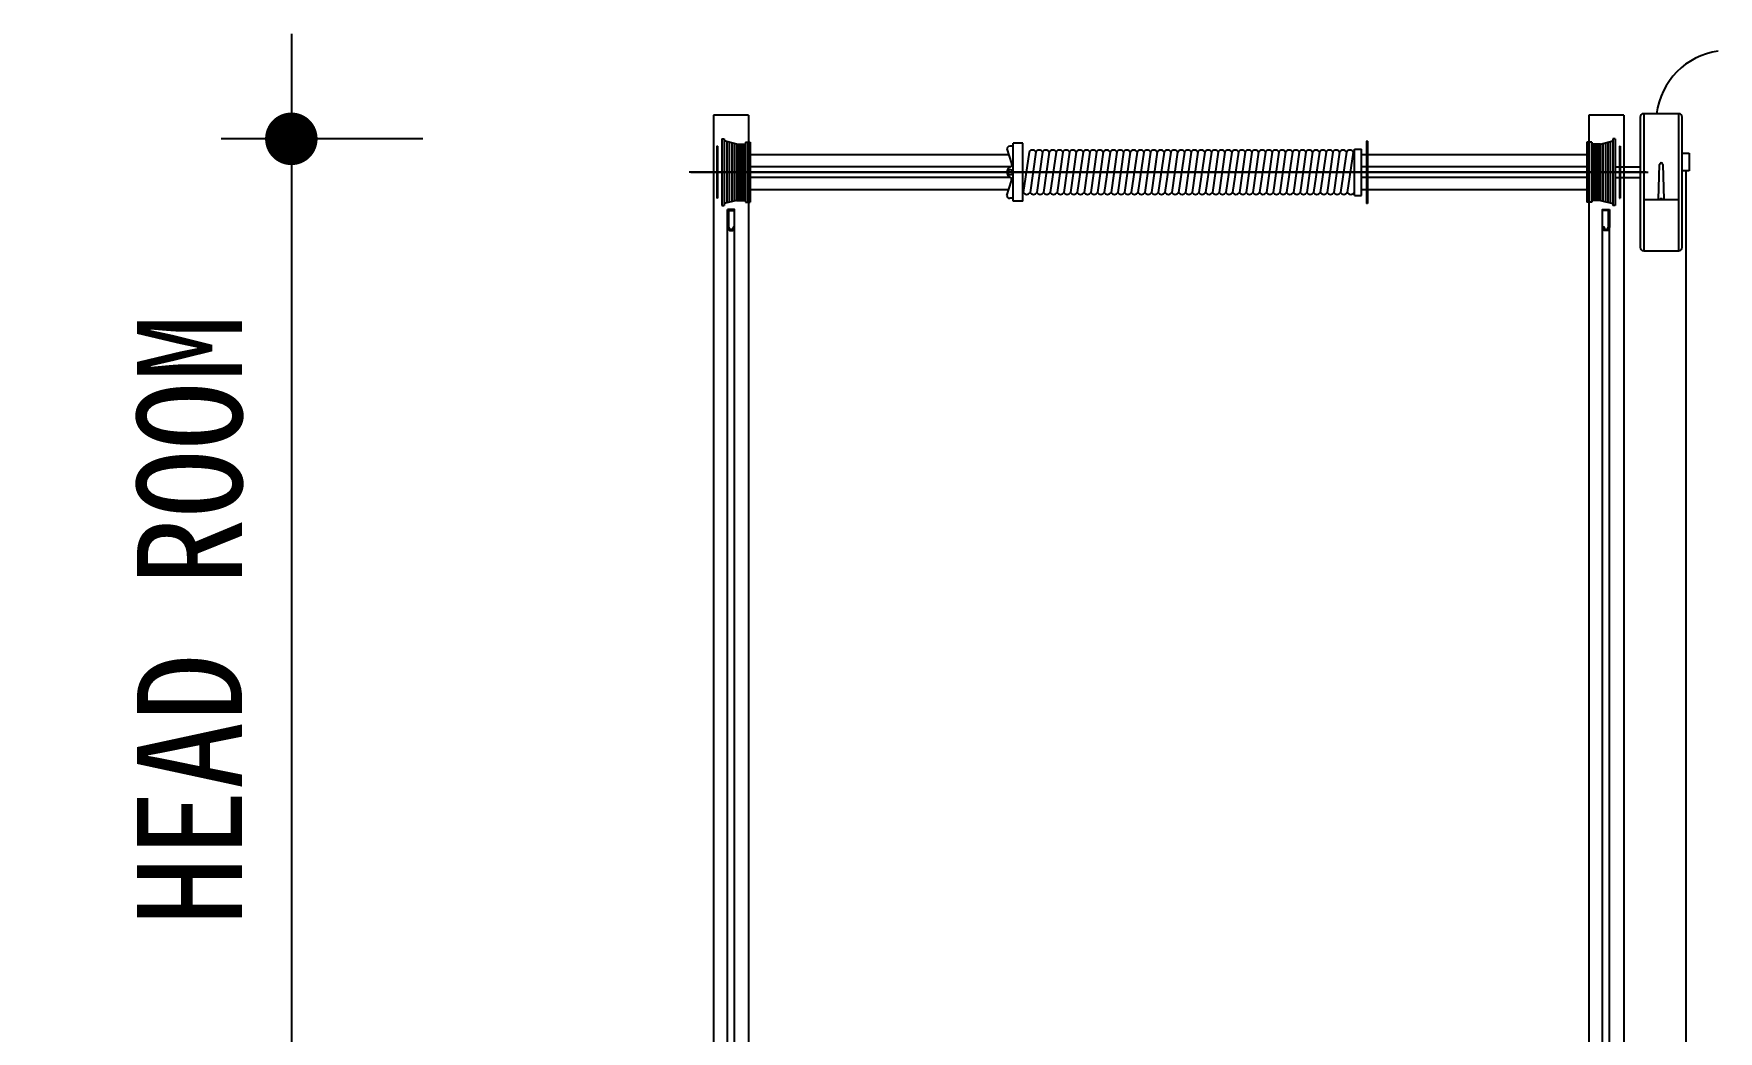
# Model space of a CAD drawing. Header units: millimetres. Extents: x 34479 to 326239, y 111570 to 168880.
# Drawn here: x 165821 to 168227, y 164900 to 166324 of the extents above; entities that cross this region are included whole.
import ezdxf

# ---------------------------------------------------------------- set-up
doc = ezdxf.new("R2010")
doc.units = ezdxf.units.MM
doc.header["$LTSCALE"] = 100
doc.header["$MEASUREMENT"] = 0
doc.header["$PDSIZE"] = -10
doc.layers.get('0').update_dxf_attribs({"linetype": 'CONTINUOUS'})
doc.layers.get('Defpoints').update_dxf_attribs({"color": 153, "linetype": 'CONTINUOUS'})
for name, color, linetype in [('A-DIMS', 7, 'CONTINUOUS'), ('OHD Frame', 2, 'CONTINUOUS'), ('OHD Track', 4, 'CONTINUOUS')]:
    doc.layers.add(name, color=color, linetype=linetype)
doc.styles.add('HY울릉도L', font='')
doc.styles.add('돋움체', font='')
doc.styles.get('HY울릉도L').set_extended_font_data('HYwulM')
doc.styles.get('돋움체').set_extended_font_data('DotumChe')
doc.dimstyles.new('CDIM', dxfattribs={"dimtxt": 3, "dimasz": 1.5, "dimexe": 2, "dimexo": 1, "dimgap": 1, "dimtad": 1, "dimdec": 0, "dimrnd": 0.5, "dimzin": 0, "dimdsep": 32, "dimlunit": 6, "dimtxsty": 'HY울릉도L', "dimblk1": '_CIDOT', "dimblk2": '_CIDOT', "dimsah": 1, "dimcen": 5.5, "dimclrd": 2, "dimclre": 2, "dimclrt": 7, "dimadec": 0, "dimazin": 0, "dimtfac": 1, "dimtdec": 0, "dimtix": 1, "dimtmove": 2, "dimatfit": 1, "dimldrblk": '_CIDOT', "dimfxl": 1, "dimtolj": 1, "dimtzin": 0, "dimlwd": -1, "dimarcsym": 0})

# ---------------------------------------------------------------- blocks, each defined once
blk = doc.blocks.new('_CIDOT')
at = {"color": 0, "linetype": 'ByBlock'}
blk.add_line((2, 0), (-1, 0), dxfattribs=at)
at = {"color": 0, "linetype": 'ByBlock', "const_width": 0.5}
blk.add_lwpolyline([(-0.25, 0, 1), (0.25, 0, 1)], format="xyb", close=True, dxfattribs=at)
blk = doc.blocks.new('*D211')
at = {"layer": 'A-DIMS', "lineweight": -2, "transparency": 16777216}
for p, q in [((166377.1, 166174), (166089.3, 166174)), ((166377.1, 164720.1), (166089.3, 164720.1))]:
    blk.add_line(p, q, dxfattribs=at)
at = {"layer": 'A-DIMS', "transparency": 16777216}
blk.add_line((166189.3, 166099), (166189.3, 164795.1), dxfattribs=at)
at = {"layer": 'Defpoints', "color": 0, "transparency": 16777216}
for p in [(166427.1, 166174, -289.5), (166189.3, 164720.1), (166427.1, 164720.1, -289.5)]:
    blk.add_point(p, dxfattribs=at)
at = {"layer": 'A-DIMS', "transparency": 16777216, "xscale": 75, "yscale": 75, "zscale": 75}
for p, rotation in [((166189.3, 166174), 90), ((166189.3, 164720.1), 270)]:
    blk.add_blockref('_CIDOT', p, dxfattribs=dict(at, rotation=rotation))
at = {"layer": 'A-DIMS', "color": 3, "transparency": 16777216, "insert": (166045.1, 165487.9), "char_height": 150, "attachment_point": 5, "rotation": 90, "style": '돋움체'}
blk.add_mtext('\\A1;HEAD ROOM', dxfattribs=at)

msp = doc.modelspace()

# ---------------------------------------------------------------- linework, layer by layer
at = {"color": 0}
for p, q in [((168115.44, 166204.9, 0), (168115.44, 166019.4, 0)), ((168170.44, 166209.9, 0), (168120.44, 166209.9, 0)), ((168120.44, 166209.9, 0), (168120.44, 166014.4, 0)), ((168170.44, 166014.4, 0), (168170.44, 166209.9, 0)), ((168175.44, 166019.4, 0), (168175.44, 166204.9, 0)), ((168141.69, 166087.4, 0), (168143.19, 166137.4, 0)), ((168147.69, 166137.4, 0), (168149.19, 166087.4, 0)), ((168175.44, 166153.5, 0), (168185.44, 166153.5, 0)), ((168185.44, 166153.5, 0), (168185.44, 166128.5, 0)), ((168185.44, 166128.5, 0), (168175.44, 166128.5, 0)), ((168180.44, 166128.5, 0), (168180.44, 164327.56, 0)), ((168120.44, 166087.4, 0), (168170.44, 166087.4, 0)), ((168144.19, 166087.4, 0), (168144.19, 166088.83, 0)), ((168144.19, 166088.83, 0), (168146.69, 166088.83, 0)), ((168146.69, 166087.4, 0), (168146.69, 166088.83, 0)), ((168120.44, 166014.4, 0), (168170.44, 166014.4, 0))]:
    msp.add_line(p, q, dxfattribs=at)
for p, q in [((166796.86, 166163.42, 0), (166796.86, 166089.25, 0)), ((166797.98, 166163.42, 0), (166796.86, 166163.42, 0)), ((166797.98, 166163.42, 0), (166797.98, 166089.25, 0)), ((167724.48, 166170.83), (167724.48, 166081.83)), ((167725.83, 166170.83), (167724.48, 166170.83)), ((167725.83, 166170.83), (167725.83, 166081.83)), ((168085.9, 166163.42, 0), (168085.9, 166089.25, 0)), ((168085.9, 166163.42, 0), (168087.02, 166163.42, 0)), ((168087.02, 166163.42, 0), (168087.02, 166089.25, 0)), ((167213.63, 166151.34, 0), (166841.94, 166151.34, 0)), ((167724.48, 166151.34, 0), (167717.38, 166151.34, 0)), ((168041.94, 166151.34, 0), (167725.83, 166151.34, 0)), ((166797.98, 166089.25, 0), (166796.86, 166089.25, 0)), ((167213.63, 166101.34, 0), (166841.94, 166101.34, 0)), ((167724.48, 166101.34, 0), (167717.38, 166101.34, 0)), ((168041.94, 166101.34, 0), (167725.83, 166101.34, 0)), ((168085.9, 166089.25, 0), (168087.02, 166089.25, 0)), ((167725.83, 166081.83), (167724.48, 166081.83))]:
    msp.add_line(p, q)
at = {"color": 1, "linetype": 'Continuous'}
for p, q in [((166803.96, 166174, 0), (166803.96, 166078.67, 0)), ((166807.46, 166174, 0), (166807.46, 166078.67, 0)), ((166825.21, 166166.59, 0), (166807.46, 166171, 0)), ((166825.21, 166166.59, 0), (166825.21, 166086.09, 0)), ((166837.61, 166169.13, 0), (166837.61, 166083.54, 0)), ((166841.11, 166169.13, 0), (166841.11, 166083.54, 0)), ((166844.61, 166169.13, 0), (166844.61, 166083.54, 0)), ((168039.26, 166169.13, 0), (168039.26, 166083.54, 0)), ((168042.76, 166169.13, 0), (168042.76, 166083.54, 0)), ((168046.26, 166169.13, 0), (168046.26, 166083.54, 0)), ((168058.67, 166166.59, 0), (168076.42, 166171, 0)), ((168058.67, 166166.59, 0), (168058.67, 166086.09, 0)), ((168076.42, 166174, 0), (168076.42, 166078.67, 0)), ((168079.92, 166174, 0), (168079.92, 166078.67, 0)), ((166825.21, 166086.09, 0), (166807.46, 166081.67, 0)), ((168058.67, 166086.09, 0), (168076.42, 166081.67, 0))]:
    msp.add_line(p, q, dxfattribs=at)
at = {"color": 1}
for p, q in [((166803.96, 166174, 0), (166807.46, 166174, 0)), ((166825.21, 166166.59, 0), (166837.61, 166166.59, 0)), ((166837.61, 166169.13, 0), (166844.61, 166169.13, 0)), ((168046.26, 166169.13, 0), (168039.26, 166169.13, 0)), ((168058.67, 166166.59, 0), (168046.26, 166166.59, 0)), ((168079.92, 166174, 0), (168076.42, 166174, 0)), ((166825.21, 166086.09, 0), (166837.61, 166086.09, 0)), ((166837.61, 166083.54, 0), (166844.61, 166083.54, 0)), ((168046.26, 166083.54, 0), (168039.26, 166083.54, 0)), ((168058.67, 166086.09, 0), (168046.26, 166086.09, 0)), ((166803.96, 166078.67, 0), (166807.46, 166078.67, 0)), ((168079.92, 166078.67, 0), (168076.42, 166078.67, 0))]:
    msp.add_line(p, q, dxfattribs=at)
at = {"color": 8, "linetype": 'Continuous'}
for p, q in [((166811.21, 166170.07, 0), (166811.21, 166082.6, 0)), ((166814.71, 166169.2, 0), (166814.71, 166083.47, 0)), ((166818.21, 166168.33, 0), (166818.21, 166084.34, 0)), ((166821.71, 166167.46, 0), (166821.71, 166085.21, 0)), ((166827.49, 166166.59, 0), (166827.49, 166086.09, 0)), ((166829.94, 166166.59, 0), (166829.94, 166086.09, 0)), ((166832.39, 166166.59, 0), (166832.39, 166086.09, 0)), ((166834.84, 166166.59, 0), (166834.84, 166086.09, 0)), ((168049.04, 166166.59, 0), (168049.04, 166086.09, 0)), ((168051.49, 166166.59, 0), (168051.49, 166086.09, 0)), ((168053.94, 166166.59, 0), (168053.94, 166086.09, 0)), ((168056.39, 166166.59, 0), (168056.39, 166086.09, 0)), ((168062.17, 166167.46, 0), (168062.17, 166085.21, 0)), ((168065.67, 166168.33, 0), (168065.67, 166084.34, 0)), ((168069.17, 166169.2, 0), (168069.17, 166083.47, 0)), ((168072.67, 166170.07, 0), (168072.67, 166082.6, 0))]:
    msp.add_line(p, q, dxfattribs=at)
at = {"color": 3}
for p, q in [((167211.11, 166159.53), (167217.54, 166138.61)), ((167219.98, 166163.52), (167215.09, 166163.52)), ((167219.98, 166084.85), (167219.98, 166167.82)), ((167233.97, 166167.82), (167219.98, 166167.82)), ((167233.97, 166084.85), (167233.97, 166167.82)), ((167242.79, 166155.08), (167234.52, 166097.58)), ((167252.43, 166155.08), (167244.15, 166097.58)), ((167262.06, 166155.08), (167253.79, 166097.58)), ((167271.7, 166155.08), (167263.42, 166097.58)), ((167281.33, 166155.08), (167273.05, 166097.58)), ((167290.97, 166155.08), (167282.69, 166097.58)), ((167300.6, 166155.08), (167292.32, 166097.58)), ((167310.24, 166155.08), (167301.96, 166097.58)), ((167319.87, 166155.08), (167311.59, 166097.58)), ((167329.5, 166155.08), (167321.23, 166097.58)), ((167339.14, 166155.08), (167330.86, 166097.58)), ((167348.77, 166155.08), (167340.5, 166097.58)), ((167358.41, 166155.08), (167350.13, 166097.58)), ((167368.04, 166155.08), (167359.77, 166097.58)), ((167377.68, 166155.08), (167369.4, 166097.58)), ((167387.31, 166155.08), (167379.03, 166097.58)), ((167396.95, 166155.08), (167388.67, 166097.58)), ((167406.58, 166155.08), (167398.3, 166097.58)), ((167416.21, 166155.08), (167407.94, 166097.58)), ((167425.85, 166155.08), (167417.57, 166097.58)), ((167435.48, 166155.08), (167427.21, 166097.58)), ((167445.12, 166155.08), (167436.84, 166097.58)), ((167454.75, 166155.08), (167446.48, 166097.58)), ((167464.65, 166155.08), (167456.37, 166097.58)), ((167474.28, 166155.08), (167466, 166097.58)), ((167483.92, 166155.08), (167475.64, 166097.58)), ((167493.55, 166155.08), (167485.27, 166097.58)), ((167503.18, 166155.08), (167494.91, 166097.58)), ((167512.82, 166155.08), (167504.54, 166097.58)), ((167522.45, 166155.08), (167514.18, 166097.58)), ((167532.09, 166155.08), (167523.81, 166097.58)), ((167541.72, 166155.08), (167533.44, 166097.58)), ((167551.36, 166155.08), (167543.08, 166097.58)), ((167560.99, 166155.08), (167552.71, 166097.58)), ((167570.63, 166155.08), (167562.35, 166097.58)), ((167580.26, 166155.08), (167571.98, 166097.58)), ((167589.89, 166155.08), (167581.62, 166097.58)), ((167599.53, 166155.08), (167591.25, 166097.58)), ((167609.16, 166155.08), (167600.89, 166097.58)), ((167618.8, 166155.08), (167610.52, 166097.58)), ((167628.43, 166155.08), (167620.16, 166097.58)), ((167638.07, 166155.08), (167629.79, 166097.58)), ((167647.7, 166155.08), (167639.42, 166097.58)), ((167657.34, 166155.08), (167649.06, 166097.58)), ((167666.97, 166155.08), (167658.69, 166097.58)), ((167676.6, 166155.08), (167668.33, 166097.58)), ((167686.24, 166155.08), (167677.96, 166097.58)), ((167695.87, 166155.08), (167687.6, 166097.58)), ((167705.51, 166155.08), (167697.23, 166097.58)), ((167707.65, 166093.29), (167707.65, 166159.37)), ((167707.65, 166159.37), (167717.38, 166159.37)), ((167717.38, 166093.29), (167717.38, 166159.37)), ((167217.54, 166138.61), (167217.54, 166134.86)), ((167211.11, 166093.13), (167217.54, 166114.05)), ((167217.54, 166114.05), (167217.54, 166117.8)), ((167219.98, 166089.14), (167215.09, 166089.14)), ((167233.97, 166084.85), (167219.98, 166084.85)), ((167707.65, 166093.29), (167717.38, 166093.29))]:
    msp.add_line(p, q, dxfattribs=at)
at = {"color": 2}
for p, q in [((167215.5, 166133.99, 0), (166841.94, 166133.99, 0)), ((167724.48, 166133.99, 0), (167717.38, 166133.99, 0)), ((168041.94, 166133.99, 0), (167725.83, 166133.99, 0)), ((168079.92, 166133.99, 0), (168085.9, 166133.99, 0)), ((168087.02, 166133.99, 0), (168115.44, 166133.99, 0)), ((167215.49, 166118.68, 0), (166841.94, 166118.68, 0)), ((167724.48, 166118.68, 0), (167717.38, 166118.68, 0)), ((168041.94, 166118.68, 0), (167725.83, 166118.68, 0)), ((168079.92, 166118.68, 0), (168085.9, 166118.68, 0)), ((168087.02, 166118.68, 0), (168115.44, 166118.68, 0))]:
    msp.add_line(p, q, dxfattribs=at)
at = {"color": 8}
for p, q in [((168124.11, 166126.34, 0), (166757.2, 166126.34, 0)), ((166759.77, 166126.34, 0), (168126.68, 166126.34, 0))]:
    msp.add_line(p, q, dxfattribs=at)
at = {"color": 3}
msp.add_circle((167216.05, 166126.33), 3.9, dxfattribs=at)
at = {"color": 1}
msp.add_arc((168241.07, 166197.3, 0), 102.9, 97.8663, 172.96485, dxfattribs=at)
at = {"color": 0}
for centre, radius, start, end in [((168120.44, 166204.9, 0), 5, 90, 180), ((168170.44, 166204.9, 0), 5, 0, 90), ((168145.46, 166137.47, 0), 2.23, 358.28164, 181.71836), ((168120.44, 166019.4, 0), 5, 180, 270), ((168170.44, 166019.4, 0), 5, 270, 0)]:
    msp.add_arc(centre, radius, start, end, dxfattribs=at)
at = {"color": 3}
for centre, radius, start, end in [((167215.53, 166159.09), 4.45, 95.75821, 174.36248), ((167247.61, 166152.68), 5.38, 26.49712, 153.50288), ((167257.25, 166152.68), 5.38, 26.49712, 153.50288), ((167266.88, 166152.68), 5.38, 26.49712, 153.50288), ((167276.51, 166152.68), 5.38, 26.49712, 153.50288), ((167286.15, 166152.68), 5.38, 26.49712, 153.50288), ((167295.78, 166152.68), 5.38, 26.49712, 153.50288), ((167305.42, 166152.68), 5.38, 26.49712, 153.50288), ((167315.05, 166152.68), 5.38, 26.49712, 153.50288), ((167324.69, 166152.68), 5.38, 26.49712, 153.50288), ((167334.32, 166152.68), 5.38, 26.49712, 153.50288), ((167343.96, 166152.68), 5.38, 26.49712, 153.50288), ((167353.59, 166152.68), 5.38, 26.49712, 153.50288), ((167363.22, 166152.68), 5.38, 26.49712, 153.50288), ((167372.86, 166152.68), 5.38, 26.49712, 153.50288), ((167382.49, 166152.68), 5.38, 26.49712, 153.50288), ((167392.13, 166152.68), 5.38, 26.49712, 153.50288), ((167401.76, 166152.68), 5.38, 26.49712, 153.50288), ((167411.4, 166152.68), 5.38, 26.49712, 153.50288), ((167421.03, 166152.68), 5.38, 26.49712, 153.50288), ((167430.67, 166152.68), 5.38, 26.49712, 153.50288), ((167440.3, 166152.68), 5.38, 26.49712, 153.50288), ((167449.93, 166152.68), 5.38, 26.49712, 153.50288), ((167459.83, 166152.68), 5.38, 26.49712, 153.50288), ((167469.46, 166152.68), 5.38, 26.49712, 153.50288), ((167479.1, 166152.68), 5.38, 26.49712, 153.50288), ((167488.73, 166152.68), 5.38, 26.49712, 153.50288), ((167498.37, 166152.68), 5.38, 26.49712, 153.50288), ((167508, 166152.68), 5.38, 26.49712, 153.50288), ((167517.64, 166152.68), 5.38, 26.49712, 153.50288), ((167527.27, 166152.68), 5.38, 26.49712, 153.50288), ((167536.9, 166152.68), 5.38, 26.49712, 153.50288), ((167546.54, 166152.68), 5.38, 26.49712, 153.50288), ((167556.17, 166152.68), 5.38, 26.49712, 153.50288), ((167565.81, 166152.68), 5.38, 26.49712, 153.50288), ((167575.44, 166152.68), 5.38, 26.49712, 153.50288), ((167585.08, 166152.68), 5.38, 26.49712, 153.50288), ((167594.71, 166152.68), 5.38, 26.49712, 153.50288), ((167604.35, 166152.68), 5.38, 26.49712, 153.50288), ((167613.98, 166152.68), 5.38, 26.49712, 153.50288), ((167623.61, 166152.68), 5.38, 26.49712, 153.50288), ((167633.25, 166152.68), 5.38, 26.49712, 153.50288), ((167642.88, 166152.68), 5.38, 26.49712, 153.50288), ((167652.52, 166152.68), 5.38, 26.49712, 153.50288), ((167662.15, 166152.68), 5.38, 26.49712, 153.50288), ((167671.79, 166152.68), 5.38, 26.49712, 153.50288), ((167681.42, 166152.68), 5.38, 26.49712, 153.50288), ((167691.06, 166152.68), 5.38, 26.49712, 153.50288), ((167700.69, 166152.68), 5.38, 26.49712, 153.50288), ((167219.98, 166126.33), 8.87, 90, 270), ((167215.53, 166093.57), 4.45, 185.63752, 264.24179), ((167239.33, 166099.98), 5.38, 206.49712, 333.50288), ((167248.97, 166099.98), 5.38, 206.49712, 333.50288), ((167258.6, 166099.98), 5.38, 206.49712, 333.50288), ((167268.24, 166099.98), 5.38, 206.49712, 333.50288), ((167277.87, 166099.98), 5.38, 206.49712, 333.50288), ((167287.51, 166099.98), 5.38, 206.49712, 333.50288), ((167297.14, 166099.98), 5.38, 206.49712, 333.50288), ((167306.78, 166099.98), 5.38, 206.49712, 333.50288), ((167316.41, 166099.98), 5.38, 206.49712, 333.50288), ((167326.04, 166099.98), 5.38, 206.49712, 333.50288), ((167335.68, 166099.98), 5.38, 206.49712, 333.50288), ((167345.31, 166099.98), 5.38, 206.49712, 333.50288), ((167354.95, 166099.98), 5.38, 206.49712, 333.50288), ((167364.58, 166099.98), 5.38, 206.49712, 333.50288), ((167374.22, 166099.98), 5.38, 206.49712, 333.50288), ((167383.85, 166099.98), 5.38, 206.49712, 333.50288), ((167393.49, 166099.98), 5.38, 206.49712, 333.50288), ((167403.12, 166099.98), 5.38, 206.49712, 333.50288), ((167412.75, 166099.98), 5.38, 206.49712, 333.50288), ((167422.39, 166099.98), 5.38, 206.49712, 333.50288), ((167432.02, 166099.98), 5.38, 206.49712, 333.50288), ((167441.66, 166099.98), 5.38, 206.49712, 333.50288), ((167451.55, 166099.98), 5.38, 206.49712, 333.50288), ((167461.19, 166099.98), 5.38, 206.49712, 333.50288), ((167470.82, 166099.98), 5.38, 206.49712, 333.50288), ((167480.46, 166099.98), 5.38, 206.49712, 333.50288), ((167490.09, 166099.98), 5.38, 206.49712, 333.50288), ((167499.72, 166099.98), 5.38, 206.49712, 333.50288), ((167509.36, 166099.98), 5.38, 206.49712, 333.50288), ((167518.99, 166099.98), 5.38, 206.49712, 333.50288), ((167528.63, 166099.98), 5.38, 206.49712, 333.50288), ((167538.26, 166099.98), 5.38, 206.49712, 333.50288), ((167547.9, 166099.98), 5.38, 206.49712, 333.50288), ((167557.53, 166099.98), 5.38, 206.49712, 333.50288), ((167567.17, 166099.98), 5.38, 206.49712, 333.50288), ((167576.8, 166099.98), 5.38, 206.49712, 333.50288), ((167586.43, 166099.98), 5.38, 206.49712, 333.50288), ((167596.07, 166099.98), 5.38, 206.49712, 333.50288), ((167605.7, 166099.98), 5.38, 206.49712, 333.50288), ((167615.34, 166099.98), 5.38, 206.49712, 333.50288), ((167624.97, 166099.98), 5.38, 206.49712, 333.50288), ((167634.61, 166099.98), 5.38, 206.49712, 333.50288), ((167644.24, 166099.98), 5.38, 206.49712, 333.50288), ((167653.88, 166099.98), 5.38, 206.49712, 333.50288), ((167663.51, 166099.98), 5.38, 206.49712, 333.50288), ((167673.14, 166099.98), 5.38, 206.49712, 333.50288), ((167682.78, 166099.98), 5.38, 206.49712, 333.50288), ((167692.41, 166099.98), 5.38, 206.49712, 333.50288), ((167702.05, 166099.98), 5.38, 206.49712, 333.50288)]:
    msp.add_arc(centre, radius, start, end, dxfattribs=at)
at = {"layer": 'OHD Frame'}
for p, q in [((166791.94, 166207.59, 0), (166791.94, 163432.59, 0)), ((166841.94, 166207.59, 0), (166841.94, 164720.09, 0)), ((168041.94, 166207.59, 0), (168041.94, 164720.09, 0)), ((168091.94, 166207.59, 0), (168041.94, 166207.59, 0)), ((168091.94, 166207.59, 0), (168091.94, 163432.59, 0))]:
    msp.add_line(p, q, dxfattribs=at)
at = {"layer": 'OHD Frame', "ltscale": 100}
msp.add_line((166841.94, 166207.59, 0), (166791.94, 166207.59, 0), dxfattribs=at)
at = {"layer": 'OHD Track'}
for p, q in [((166812.29, 163432.59, 0), (166812.29, 166073.25, 0)), ((166822.29, 163432.59, 0), (166822.29, 166073.25, 0)), ((168061.59, 163432.59, 0), (168061.59, 166073.25, 0)), ((168071.59, 163432.59, 0), (168071.59, 166073.25, 0))]:
    msp.add_line(p, q, dxfattribs=at)
at = {"layer": 'OHD Track', "color": 1, "elevation": 0}
for points in [[(166812.29, 166073.25), (166812.29, 166048.25), (166814.79, 166043.25), (166819.79, 166043.25), (166822.29, 166048.25), (166820.5, 166048.25), (166818.8, 166044.85), (166815.78, 166044.85), (166813.89, 166048.63), (166813.89, 166071.65), (166822.29, 166071.65), (166822.29, 166073.25)], [(168071.59, 166073.25), (168071.59, 166048.25), (168069.09, 166043.25), (168064.09, 166043.25), (168061.59, 166048.25), (168063.38, 166048.25), (168065.08, 166044.85), (168068.1, 166044.85), (168069.99, 166048.63), (168069.99, 166071.65), (168061.59, 166071.65), (168061.59, 166073.25)]]:
    msp.add_lwpolyline(points, close=True, dxfattribs=at)

# ---------------------------------------------------------------- dimensions: what is measured, and where the dimension line sits
at = {"layer": 'A-DIMS'}
dim = msp.add_linear_dim(base=(166189.28, 164720.09, 16.14), p1=(166427.06, 166174, -273.39), p2=(166427.06, 164720.09, -273.39), angle=90, text='HEAD ROOM', dimstyle='CDIM', override={"dimscale": 50, "dimtxsty": '돋움체', "dimclrd": 256, "dimclre": 256, "dimclrt": 3}, dxfattribs=at)
dim.commit()
dim.dimension.update_dxf_attribs({"geometry": '*D211', "text_midpoint": (166045.07, 165487.89, 16.14), "dimtype": 160})

doc.saveas('drawing.dxf')
